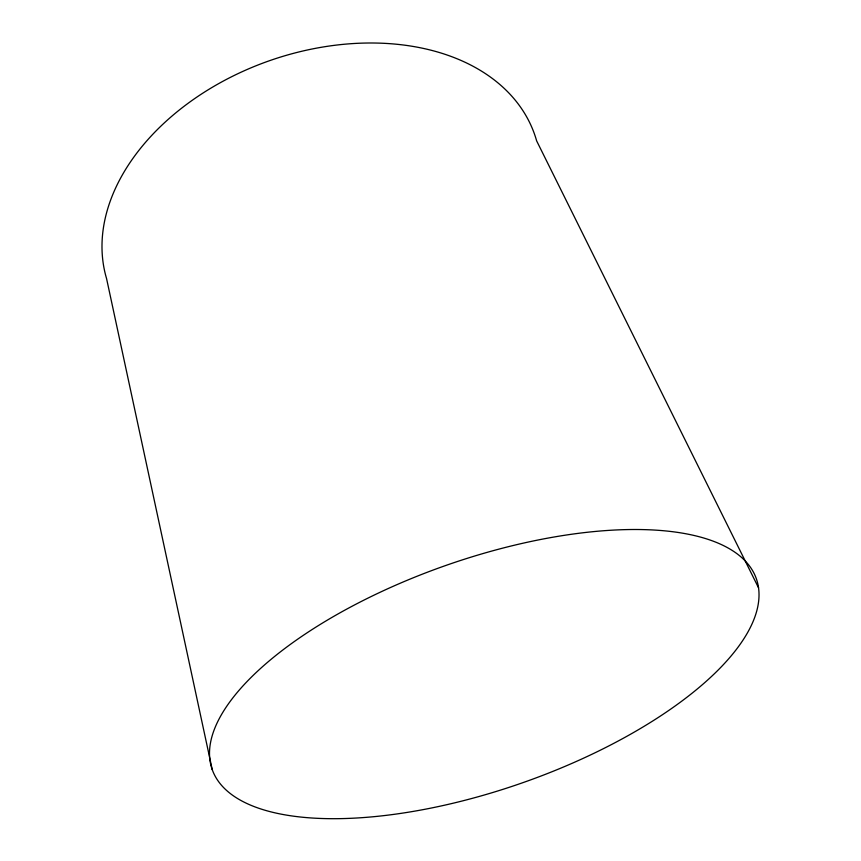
<?xml version="1.0" encoding="UTF-8"?>
<svg xmlns="http://www.w3.org/2000/svg" width="861" height="861" viewBox="0 0 861 861"><rect width="100%" height="100%" fill="white"/><g stroke="black" fill="none" stroke-linecap="round" stroke-linejoin="round"><path stroke-width="1.29" d="M758.541 587.805A288.317 115.234 -19.3 0 0 333.067 616.767A288.317 115.234 -19.3 0 0 361.157 817.724A288.317 115.234 -19.3 0 0 758.541 587.805L536.629 140.849A225.883 157.186 -19.3 0 0 277.748 57.945A225.883 157.186 -19.3 0 0 106.56 278.566L212.247 769.669"/></g></svg>
